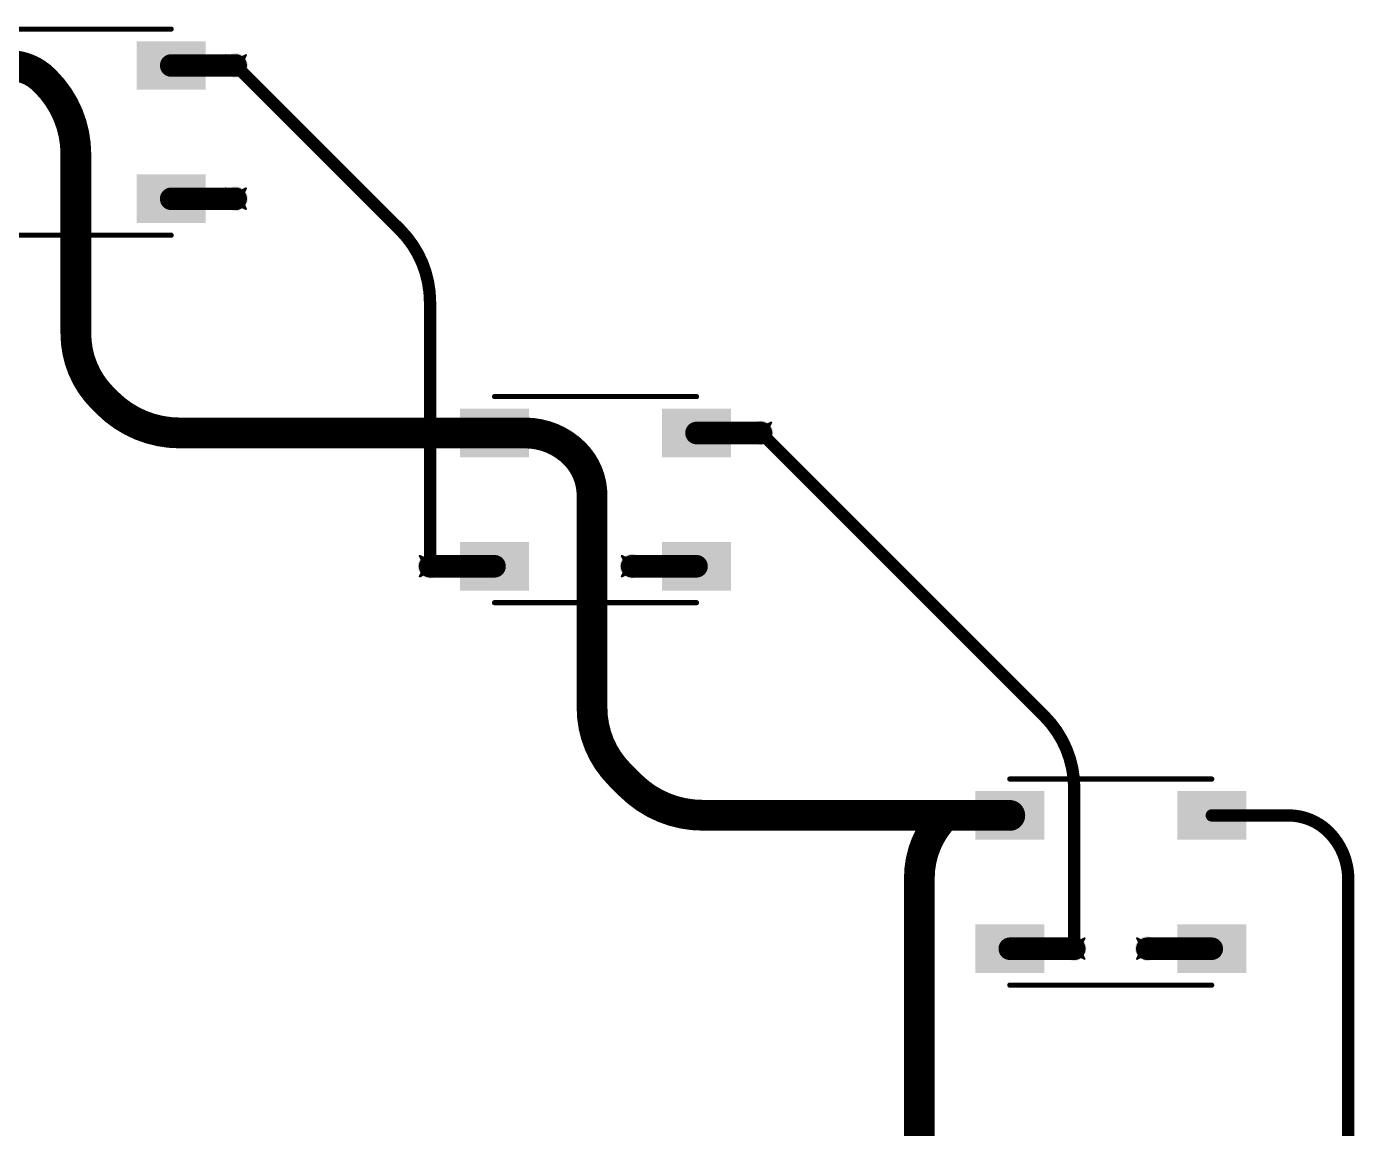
# Model space of a CAD drawing. Header units: inches. Extents: x -11 to 1110, y -7 to 455.
# Drawn here: x 438.22 to 471.09, y 237.22 to 264.49 of the extents above; entities that cross this region are included whole.
import ezdxf

# ---------------------------------------------------------------- set-up
doc = ezdxf.new("R2010")
doc.units = ezdxf.units.IN
for name, color, linetype in [('Bottom Layer', 5, 'Continuous'), ('Drill Drawing', 1, 'Continuous'), ('Top Layer', 1, 'Continuous'), ('Top Overlay', 2, 'Continuous'), ('Top Paste', 8, 'Continuous'), ('Top Solder', 216, 'Continuous'), ('Via Holes', 16, 'Continuous')]:
    doc.layers.add(name, color=color, linetype=linetype)

# ---------------------------------------------------------------- blocks, each defined once
blk = doc.blocks.new('WS2812B_B_W_50')
at = {"layer": 'Top Layer'}
for points in [[(-3.25, 2.15), (-1.75, 2.15), (-1.75, 1.15), (-3.25, 1.15)], [(3.25, 1.15), (1.75, 1.15), (1.75, 2.15), (3.25, 2.15)], [(-3.25, -1.15), (-1.75, -1.15), (-1.75, -2.15), (-3.25, -2.15)], [(1.75, -1.15), (3.25, -1.15), (3.25, -2.15), (1.75, -2.15)]]:
    blk.add_hatch(color=1, dxfattribs=at).paths.add_polyline_path(points)
at = {"layer": 'Top Paste'}
for points in [[(-3.25, 2.15), (-1.75, 2.15), (-1.75, 1.15), (-3.25, 1.15)], [(3.25, 1.15), (1.75, 1.15), (1.75, 2.15), (3.25, 2.15)], [(-3.25, -1.15), (-1.75, -1.15), (-1.75, -2.15), (-3.25, -2.15)], [(1.75, -1.15), (3.25, -1.15), (3.25, -2.15), (1.75, -2.15)]]:
    blk.add_hatch(color=8, dxfattribs=at).paths.add_polyline_path(points)
at = {"layer": 'Top Solder'}
for points in [[(-3.352, 2.252), (-1.648, 2.252), (-1.648, 1.048), (-3.352, 1.048)], [(3.352, 1.048), (1.648, 1.048), (1.648, 2.252), (3.352, 2.252)], [(-3.352, -1.048), (-1.648, -1.048), (-1.648, -2.252), (-3.352, -2.252)], [(1.648, -1.048), (3.352, -1.048), (3.352, -2.252), (1.648, -2.252)]]:
    blk.add_hatch(color=216, dxfattribs=at).paths.add_polyline_path(points)
at = {"layer": 'Top Overlay'}
for points in [[(-2.5, 2.551, 0.127, 0.127, 0), (2.5, 2.551, 0.127, 0.127, 0)], [(-3.556, 1.803, 0.254, 0.254, 0), (-3.429, 1.676, 0.254, 0.254, 0)], [(-3.556, 1.549, 0.254, 0.254, 0), (-3.556, 1.803, 0.254, 0.254, 0)], [(-3.556, 1.549, 0.254, 0.254, 0), (-3.429, 1.676, 0.254, 0.254, 0)], [(-2.5, -2.551, 0.127, 0.127, 0), (2.5, -2.551, 0.127, 0.127, 0)]]:
    blk.add_lwpolyline(points, format="xyseb", dxfattribs=at)
for points in [[(-2.532, 2.551, 0.0635, 0.0635, 1), (-2.468, 2.551, 0.0635, 0.0635, 1)], [(2.468, 2.551, 0.0635, 0.0635, 1), (2.532, 2.551, 0.0635, 0.0635, 1)], [(-3.619, 1.803, 0.127, 0.127, 1), (-3.493, 1.803, 0.127, 0.127, 1)], [(-3.619, 1.803, 0.127, 0.127, 1), (-3.493, 1.803, 0.127, 0.127, 1)], [(-3.619, 1.549, 0.127, 0.127, 1), (-3.493, 1.549, 0.127, 0.127, 1)], [(-3.619, 1.549, 0.127, 0.127, 1), (-3.493, 1.549, 0.127, 0.127, 1)], [(-3.493, 1.676, 0.127, 0.127, 1), (-3.365, 1.676, 0.127, 0.127, 1)], [(-3.493, 1.676, 0.127, 0.127, 1), (-3.365, 1.676, 0.127, 0.127, 1)], [(-2.532, -2.551, 0.0635, 0.0635, 1), (-2.468, -2.551, 0.0635, 0.0635, 1)], [(2.468, -2.551, 0.0635, 0.0635, 1), (2.532, -2.551, 0.0635, 0.0635, 1)]]:
    blk.add_lwpolyline(points, format="xyseb", close=True, dxfattribs=at)
blk = doc.blocks.new('WS2812B_B_W_59')
at = {"layer": 'Top Layer'}
for points in [[(-3.25, 2.15), (-1.75, 2.15), (-1.75, 1.15), (-3.25, 1.15)], [(3.25, 1.15), (1.75, 1.15), (1.75, 2.15), (3.25, 2.15)], [(-3.25, -1.15), (-1.75, -1.15), (-1.75, -2.15), (-3.25, -2.15)], [(1.75, -1.15), (3.25, -1.15), (3.25, -2.15), (1.75, -2.15)]]:
    blk.add_hatch(color=1, dxfattribs=at).paths.add_polyline_path(points)
at = {"layer": 'Top Paste'}
for points in [[(-3.25, 2.15), (-1.75, 2.15), (-1.75, 1.15), (-3.25, 1.15)], [(3.25, 1.15), (1.75, 1.15), (1.75, 2.15), (3.25, 2.15)], [(-3.25, -1.15), (-1.75, -1.15), (-1.75, -2.15), (-3.25, -2.15)], [(1.75, -1.15), (3.25, -1.15), (3.25, -2.15), (1.75, -2.15)]]:
    blk.add_hatch(color=8, dxfattribs=at).paths.add_polyline_path(points)
at = {"layer": 'Top Solder'}
for points in [[(-3.352, 2.252), (-1.648, 2.252), (-1.648, 1.048), (-3.352, 1.048)], [(3.352, 1.048), (1.648, 1.048), (1.648, 2.252), (3.352, 2.252)], [(-3.352, -1.048), (-1.648, -1.048), (-1.648, -2.252), (-3.352, -2.252)], [(1.648, -1.048), (3.352, -1.048), (3.352, -2.252), (1.648, -2.252)]]:
    blk.add_hatch(color=216, dxfattribs=at).paths.add_polyline_path(points)
at = {"layer": 'Top Overlay'}
for points in [[(-2.5, 2.551, 0.127, 0.127, 0), (2.5, 2.551, 0.127, 0.127, 0)], [(-3.556, 1.803, 0.254, 0.254, 0), (-3.429, 1.676, 0.254, 0.254, 0)], [(-3.556, 1.549, 0.254, 0.254, 0), (-3.556, 1.803, 0.254, 0.254, 0)], [(-3.556, 1.549, 0.254, 0.254, 0), (-3.429, 1.676, 0.254, 0.254, 0)], [(-2.5, -2.551, 0.127, 0.127, 0), (2.5, -2.551, 0.127, 0.127, 0)]]:
    blk.add_lwpolyline(points, format="xyseb", dxfattribs=at)
for points in [[(-2.532, 2.551, 0.0635, 0.0635, 1), (-2.468, 2.551, 0.0635, 0.0635, 1)], [(2.468, 2.551, 0.0635, 0.0635, 1), (2.532, 2.551, 0.0635, 0.0635, 1)], [(-3.619, 1.803, 0.127, 0.127, 1), (-3.493, 1.803, 0.127, 0.127, 1)], [(-3.619, 1.803, 0.127, 0.127, 1), (-3.493, 1.803, 0.127, 0.127, 1)], [(-3.619, 1.549, 0.127, 0.127, 1), (-3.493, 1.549, 0.127, 0.127, 1)], [(-3.619, 1.549, 0.127, 0.127, 1), (-3.493, 1.549, 0.127, 0.127, 1)], [(-3.493, 1.676, 0.127, 0.127, 1), (-3.365, 1.676, 0.127, 0.127, 1)], [(-3.493, 1.676, 0.127, 0.127, 1), (-3.365, 1.676, 0.127, 0.127, 1)], [(-2.532, -2.551, 0.0635, 0.0635, 1), (-2.468, -2.551, 0.0635, 0.0635, 1)], [(2.468, -2.551, 0.0635, 0.0635, 1), (2.532, -2.551, 0.0635, 0.0635, 1)]]:
    blk.add_lwpolyline(points, format="xyseb", close=True, dxfattribs=at)
blk = doc.blocks.new('WS2812B_B_W_228')
at = {"layer": 'Top Layer'}
for points in [[(-3.25, 2.15), (-1.75, 2.15), (-1.75, 1.15), (-3.25, 1.15)], [(3.25, 1.15), (1.75, 1.15), (1.75, 2.15), (3.25, 2.15)], [(-3.25, -1.15), (-1.75, -1.15), (-1.75, -2.15), (-3.25, -2.15)], [(1.75, -1.15), (3.25, -1.15), (3.25, -2.15), (1.75, -2.15)]]:
    blk.add_hatch(color=1, dxfattribs=at).paths.add_polyline_path(points)
at = {"layer": 'Top Paste'}
for points in [[(-3.25, 2.15), (-1.75, 2.15), (-1.75, 1.15), (-3.25, 1.15)], [(3.25, 1.15), (1.75, 1.15), (1.75, 2.15), (3.25, 2.15)], [(-3.25, -1.15), (-1.75, -1.15), (-1.75, -2.15), (-3.25, -2.15)], [(1.75, -1.15), (3.25, -1.15), (3.25, -2.15), (1.75, -2.15)]]:
    blk.add_hatch(color=8, dxfattribs=at).paths.add_polyline_path(points)
at = {"layer": 'Top Solder'}
for points in [[(-3.352, 2.252), (-1.648, 2.252), (-1.648, 1.048), (-3.352, 1.048)], [(3.352, 1.048), (1.648, 1.048), (1.648, 2.252), (3.352, 2.252)], [(-3.352, -1.048), (-1.648, -1.048), (-1.648, -2.252), (-3.352, -2.252)], [(1.648, -1.048), (3.352, -1.048), (3.352, -2.252), (1.648, -2.252)]]:
    blk.add_hatch(color=216, dxfattribs=at).paths.add_polyline_path(points)
at = {"layer": 'Top Overlay'}
for points in [[(-2.5, 2.551, 0.127, 0.127, 0), (2.5, 2.551, 0.127, 0.127, 0)], [(-3.556, 1.803, 0.254, 0.254, 0), (-3.429, 1.676, 0.254, 0.254, 0)], [(-3.556, 1.549, 0.254, 0.254, 0), (-3.556, 1.803, 0.254, 0.254, 0)], [(-3.556, 1.549, 0.254, 0.254, 0), (-3.429, 1.676, 0.254, 0.254, 0)], [(-2.5, -2.551, 0.127, 0.127, 0), (2.5, -2.551, 0.127, 0.127, 0)]]:
    blk.add_lwpolyline(points, format="xyseb", dxfattribs=at)
for points in [[(-2.532, 2.551, 0.0635, 0.0635, 1), (-2.468, 2.551, 0.0635, 0.0635, 1)], [(2.468, 2.551, 0.0635, 0.0635, 1), (2.532, 2.551, 0.0635, 0.0635, 1)], [(-3.619, 1.803, 0.127, 0.127, 1), (-3.493, 1.803, 0.127, 0.127, 1)], [(-3.619, 1.803, 0.127, 0.127, 1), (-3.493, 1.803, 0.127, 0.127, 1)], [(-3.619, 1.549, 0.127, 0.127, 1), (-3.493, 1.549, 0.127, 0.127, 1)], [(-3.619, 1.549, 0.127, 0.127, 1), (-3.493, 1.549, 0.127, 0.127, 1)], [(-3.493, 1.676, 0.127, 0.127, 1), (-3.365, 1.676, 0.127, 0.127, 1)], [(-3.493, 1.676, 0.127, 0.127, 1), (-3.365, 1.676, 0.127, 0.127, 1)], [(-2.532, -2.551, 0.0635, 0.0635, 1), (-2.468, -2.551, 0.0635, 0.0635, 1)], [(2.468, -2.551, 0.0635, 0.0635, 1), (2.532, -2.551, 0.0635, 0.0635, 1)]]:
    blk.add_lwpolyline(points, format="xyseb", close=True, dxfattribs=at)

msp = doc.modelspace()

# ---------------------------------------------------------------- hatches: boundary and pattern name
at = {"layer": 'Bottom Layer'}
h = msp.add_hatch(color=5, dxfattribs=at)
edge = h.paths.add_edge_path()
edge.add_arc((443.4, 263.532), 0.3, 0, 360)
h = msp.add_hatch(color=5, dxfattribs=at)
edge = h.paths.add_edge_path()
edge.add_arc((443.4, 260.232), 0.3, 0, 360)
h = msp.add_hatch(color=5, dxfattribs=at)
edge = h.paths.add_edge_path()
edge.add_arc((456.404, 254.435), 0.3, 0, 360)
h = msp.add_hatch(color=5, dxfattribs=at)
edge = h.paths.add_edge_path()
edge.add_arc((448.212, 251.135), 0.3, 0, 360)
h = msp.add_hatch(color=5, dxfattribs=at)
edge = h.paths.add_edge_path()
edge.add_arc((453.212, 251.135), 0.3, 0, 360)
h = msp.add_hatch(color=5, dxfattribs=at)
edge = h.paths.add_edge_path()
edge.add_arc((464.158, 241.668), 0.3, 0, 360)
h = msp.add_hatch(color=5, dxfattribs=at)
edge = h.paths.add_edge_path()
edge.add_arc((465.967, 241.668), 0.3, 0, 360)
at = {"layer": 'Top Layer'}
h = msp.add_hatch(color=1, dxfattribs=at)
edge = h.paths.add_edge_path()
edge.add_arc((443.4, 263.532), 0.3, 0, 360)
h = msp.add_hatch(color=1, dxfattribs=at)
edge = h.paths.add_edge_path()
edge.add_arc((443.4, 260.232), 0.3, 0, 360)
h = msp.add_hatch(color=1, dxfattribs=at)
edge = h.paths.add_edge_path()
edge.add_arc((456.404, 254.435), 0.3, 0, 360)
h = msp.add_hatch(color=1, dxfattribs=at)
edge = h.paths.add_edge_path()
edge.add_arc((448.212, 251.135), 0.3, 0, 360)
h = msp.add_hatch(color=1, dxfattribs=at)
edge = h.paths.add_edge_path()
edge.add_arc((453.212, 251.135), 0.3, 0, 360)
h = msp.add_hatch(color=1, dxfattribs=at)
edge = h.paths.add_edge_path()
edge.add_arc((464.158, 241.668), 0.3, 0, 360)
h = msp.add_hatch(color=1, dxfattribs=at)
edge = h.paths.add_edge_path()
edge.add_arc((465.967, 241.668), 0.3, 0, 360)
at = {"layer": 'Via Holes'}
h = msp.add_hatch(color=7, dxfattribs=at)
edge = h.paths.add_edge_path()
edge.add_arc((443.4, 263.532), 0.15, 0, 360)
h = msp.add_hatch(color=7, dxfattribs=at)
edge = h.paths.add_edge_path()
edge.add_arc((443.4, 260.232), 0.15, 0, 360)
h = msp.add_hatch(color=7, dxfattribs=at)
edge = h.paths.add_edge_path()
edge.add_arc((456.404, 254.435), 0.15, 0, 360)
h = msp.add_hatch(color=7, dxfattribs=at)
edge = h.paths.add_edge_path()
edge.add_arc((448.212, 251.135), 0.15, 0, 360)
h = msp.add_hatch(color=7, dxfattribs=at)
edge = h.paths.add_edge_path()
edge.add_arc((453.212, 251.135), 0.15, 0, 360)
h = msp.add_hatch(color=7, dxfattribs=at)
edge = h.paths.add_edge_path()
edge.add_arc((464.158, 241.668), 0.15, 0, 360)
h = msp.add_hatch(color=7, dxfattribs=at)
edge = h.paths.add_edge_path()
edge.add_arc((465.967, 241.668), 0.15, 0, 360)

# ---------------------------------------------------------------- linework, layer by layer
at = {"layer": 'Bottom Layer'}
for points in [[(443.4, 263.532, 0.305, 0.305, 0), (447.468, 259.464, 0.305, 0.305, 0)], [(447.468, 259.464, 0.305, 0.305, -0.198912), (448.212, 257.668, 0.305, 0.305, 0)], [(448.212, 251.135, 0.305, 0.305, 0), (448.212, 257.668, 0.305, 0.305, 0)], [(456.404, 254.435, 0.305, 0.305, 0), (463.414, 247.425, 0.305, 0.305, 0)], [(463.414, 247.425, 0.305, 0.305, -0.198912), (464.158, 245.629, 0.305, 0.305, 0)], [(464.158, 241.668, 0.305, 0.305, 0), (464.158, 245.629, 0.305, 0.305, 0)]]:
    msp.add_lwpolyline(points, format="xyseb", dxfattribs=at)
for points in [[(443.324, 263.532, 0.152, 0.152, 1), (443.477, 263.532, 0.152, 0.152, 1)], [(447.392, 259.464, 0.152, 0.152, 1), (447.545, 259.464, 0.152, 0.152, 1)], [(447.392, 259.464, 0.152, 0.152, 1), (447.545, 259.464, 0.152, 0.152, 1)], [(448.136, 257.668, 0.152, 0.152, 1), (448.289, 257.668, 0.152, 0.152, 1)], [(448.136, 257.668, 0.152, 0.152, 1), (448.289, 257.668, 0.152, 0.152, 1)], [(456.327, 254.435, 0.152, 0.152, 1), (456.48, 254.435, 0.152, 0.152, 1)], [(448.136, 251.135, 0.152, 0.152, 1), (448.289, 251.135, 0.152, 0.152, 1)], [(463.338, 247.425, 0.152, 0.152, 1), (463.49, 247.425, 0.152, 0.152, 1)], [(463.338, 247.425, 0.152, 0.152, 1), (463.49, 247.425, 0.152, 0.152, 1)], [(464.082, 245.629, 0.152, 0.152, 1), (464.234, 245.629, 0.152, 0.152, 1)], [(464.082, 245.629, 0.152, 0.152, 1), (464.234, 245.629, 0.152, 0.152, 1)], [(464.082, 241.668, 0.152, 0.152, 1), (464.234, 241.668, 0.152, 0.152, 1)]]:
    msp.add_lwpolyline(points, format="xyseb", close=True, dxfattribs=at)
at = {"layer": 'Drill Drawing'}
for points in [[(443.146, 263.786, 0.0508, 0.0508, 0), (443.4, 263.659, 0.0508, 0.0508, 0)], [(443.146, 263.786, 0.0508, 0.0508, 0), (443.273, 263.532, 0.0508, 0.0508, 0)], [(443.4, 263.659, 0.0508, 0.0508, 0), (443.654, 263.786, 0.0508, 0.0508, 0)], [(443.527, 263.532, 0.0508, 0.0508, 0), (443.654, 263.786, 0.0508, 0.0508, 0)], [(443.146, 263.278, 0.0508, 0.0508, 0), (443.273, 263.532, 0.0508, 0.0508, 0)], [(443.146, 263.278, 0.0508, 0.0508, 0), (443.4, 263.405, 0.0508, 0.0508, 0)], [(443.4, 263.405, 0.0508, 0.0508, 0), (443.654, 263.278, 0.0508, 0.0508, 0)], [(443.527, 263.532, 0.0508, 0.0508, 0), (443.654, 263.278, 0.0508, 0.0508, 0)], [(443.146, 260.486, 0.0508, 0.0508, 0), (443.4, 260.359, 0.0508, 0.0508, 0)], [(443.146, 260.486, 0.0508, 0.0508, 0), (443.273, 260.232, 0.0508, 0.0508, 0)], [(443.4, 260.359, 0.0508, 0.0508, 0), (443.654, 260.486, 0.0508, 0.0508, 0)], [(443.527, 260.232, 0.0508, 0.0508, 0), (443.654, 260.486, 0.0508, 0.0508, 0)], [(443.146, 259.978, 0.0508, 0.0508, 0), (443.273, 260.232, 0.0508, 0.0508, 0)], [(443.146, 259.978, 0.0508, 0.0508, 0), (443.4, 260.105, 0.0508, 0.0508, 0)], [(443.4, 260.105, 0.0508, 0.0508, 0), (443.654, 259.978, 0.0508, 0.0508, 0)], [(443.527, 260.232, 0.0508, 0.0508, 0), (443.654, 259.978, 0.0508, 0.0508, 0)], [(456.15, 254.689, 0.0508, 0.0508, 0), (456.404, 254.562, 0.0508, 0.0508, 0)], [(456.15, 254.689, 0.0508, 0.0508, 0), (456.277, 254.435, 0.0508, 0.0508, 0)], [(456.15, 254.181, 0.0508, 0.0508, 0), (456.277, 254.435, 0.0508, 0.0508, 0)], [(456.404, 254.562, 0.0508, 0.0508, 0), (456.658, 254.689, 0.0508, 0.0508, 0)], [(456.531, 254.435, 0.0508, 0.0508, 0), (456.658, 254.689, 0.0508, 0.0508, 0)], [(456.531, 254.435, 0.0508, 0.0508, 0), (456.658, 254.181, 0.0508, 0.0508, 0)], [(456.15, 254.181, 0.0508, 0.0508, 0), (456.404, 254.308, 0.0508, 0.0508, 0)], [(456.404, 254.308, 0.0508, 0.0508, 0), (456.658, 254.181, 0.0508, 0.0508, 0)], [(447.958, 251.389, 0.0508, 0.0508, 0), (448.212, 251.262, 0.0508, 0.0508, 0)], [(447.958, 251.389, 0.0508, 0.0508, 0), (448.085, 251.135, 0.0508, 0.0508, 0)], [(447.958, 250.881, 0.0508, 0.0508, 0), (448.085, 251.135, 0.0508, 0.0508, 0)], [(448.212, 251.262, 0.0508, 0.0508, 0), (448.466, 251.389, 0.0508, 0.0508, 0)], [(448.339, 251.135, 0.0508, 0.0508, 0), (448.466, 251.389, 0.0508, 0.0508, 0)], [(448.339, 251.135, 0.0508, 0.0508, 0), (448.466, 250.881, 0.0508, 0.0508, 0)], [(452.958, 251.389, 0.0508, 0.0508, 0), (453.212, 251.262, 0.0508, 0.0508, 0)], [(452.958, 251.389, 0.0508, 0.0508, 0), (453.085, 251.135, 0.0508, 0.0508, 0)], [(452.958, 250.881, 0.0508, 0.0508, 0), (453.085, 251.135, 0.0508, 0.0508, 0)], [(453.212, 251.262, 0.0508, 0.0508, 0), (453.466, 251.389, 0.0508, 0.0508, 0)], [(453.339, 251.135, 0.0508, 0.0508, 0), (453.466, 251.389, 0.0508, 0.0508, 0)], [(453.339, 251.135, 0.0508, 0.0508, 0), (453.466, 250.881, 0.0508, 0.0508, 0)], [(447.958, 250.881, 0.0508, 0.0508, 0), (448.212, 251.008, 0.0508, 0.0508, 0)], [(448.212, 251.008, 0.0508, 0.0508, 0), (448.466, 250.881, 0.0508, 0.0508, 0)], [(452.958, 250.881, 0.0508, 0.0508, 0), (453.212, 251.008, 0.0508, 0.0508, 0)], [(453.212, 251.008, 0.0508, 0.0508, 0), (453.466, 250.881, 0.0508, 0.0508, 0)], [(463.904, 241.922, 0.0508, 0.0508, 0), (464.158, 241.795, 0.0508, 0.0508, 0)], [(463.904, 241.922, 0.0508, 0.0508, 0), (464.031, 241.668, 0.0508, 0.0508, 0)], [(464.158, 241.795, 0.0508, 0.0508, 0), (464.412, 241.922, 0.0508, 0.0508, 0)], [(464.285, 241.668, 0.0508, 0.0508, 0), (464.412, 241.922, 0.0508, 0.0508, 0)], [(465.713, 241.922, 0.0508, 0.0508, 0), (465.967, 241.795, 0.0508, 0.0508, 0)], [(465.713, 241.922, 0.0508, 0.0508, 0), (465.84, 241.668, 0.0508, 0.0508, 0)], [(465.967, 241.795, 0.0508, 0.0508, 0), (466.221, 241.922, 0.0508, 0.0508, 0)], [(466.094, 241.668, 0.0508, 0.0508, 0), (466.221, 241.922, 0.0508, 0.0508, 0)], [(463.904, 241.414, 0.0508, 0.0508, 0), (464.031, 241.668, 0.0508, 0.0508, 0)], [(464.285, 241.668, 0.0508, 0.0508, 0), (464.412, 241.414, 0.0508, 0.0508, 0)], [(465.713, 241.414, 0.0508, 0.0508, 0), (465.84, 241.668, 0.0508, 0.0508, 0)], [(466.094, 241.668, 0.0508, 0.0508, 0), (466.221, 241.414, 0.0508, 0.0508, 0)], [(463.904, 241.414, 0.0508, 0.0508, 0), (464.158, 241.541, 0.0508, 0.0508, 0)], [(464.158, 241.541, 0.0508, 0.0508, 0), (464.412, 241.414, 0.0508, 0.0508, 0)], [(465.713, 241.414, 0.0508, 0.0508, 0), (465.967, 241.541, 0.0508, 0.0508, 0)], [(465.967, 241.541, 0.0508, 0.0508, 0), (466.221, 241.414, 0.0508, 0.0508, 0)]]:
    msp.add_lwpolyline(points, format="xyseb", dxfattribs=at)
for points in [[(443.134, 263.786, 0.0254, 0.0254, 1), (443.159, 263.786, 0.0254, 0.0254, 1)], [(443.134, 263.786, 0.0254, 0.0254, 1), (443.159, 263.786, 0.0254, 0.0254, 1)], [(443.388, 263.659, 0.0254, 0.0254, 1), (443.413, 263.659, 0.0254, 0.0254, 1)], [(443.388, 263.659, 0.0254, 0.0254, 1), (443.413, 263.659, 0.0254, 0.0254, 1)], [(443.642, 263.786, 0.0254, 0.0254, 1), (443.667, 263.786, 0.0254, 0.0254, 1)], [(443.642, 263.786, 0.0254, 0.0254, 1), (443.667, 263.786, 0.0254, 0.0254, 1)], [(443.134, 263.278, 0.0254, 0.0254, 1), (443.159, 263.278, 0.0254, 0.0254, 1)], [(443.134, 263.278, 0.0254, 0.0254, 1), (443.159, 263.278, 0.0254, 0.0254, 1)], [(443.261, 263.532, 0.0254, 0.0254, 1), (443.286, 263.532, 0.0254, 0.0254, 1)], [(443.261, 263.532, 0.0254, 0.0254, 1), (443.286, 263.532, 0.0254, 0.0254, 1)], [(443.388, 263.405, 0.0254, 0.0254, 1), (443.413, 263.405, 0.0254, 0.0254, 1)], [(443.388, 263.405, 0.0254, 0.0254, 1), (443.413, 263.405, 0.0254, 0.0254, 1)], [(443.515, 263.532, 0.0254, 0.0254, 1), (443.54, 263.532, 0.0254, 0.0254, 1)], [(443.515, 263.532, 0.0254, 0.0254, 1), (443.54, 263.532, 0.0254, 0.0254, 1)], [(443.642, 263.278, 0.0254, 0.0254, 1), (443.667, 263.278, 0.0254, 0.0254, 1)], [(443.642, 263.278, 0.0254, 0.0254, 1), (443.667, 263.278, 0.0254, 0.0254, 1)], [(443.134, 260.486, 0.0254, 0.0254, 1), (443.159, 260.486, 0.0254, 0.0254, 1)], [(443.134, 260.486, 0.0254, 0.0254, 1), (443.159, 260.486, 0.0254, 0.0254, 1)], [(443.388, 260.359, 0.0254, 0.0254, 1), (443.413, 260.359, 0.0254, 0.0254, 1)], [(443.388, 260.359, 0.0254, 0.0254, 1), (443.413, 260.359, 0.0254, 0.0254, 1)], [(443.642, 260.486, 0.0254, 0.0254, 1), (443.667, 260.486, 0.0254, 0.0254, 1)], [(443.642, 260.486, 0.0254, 0.0254, 1), (443.667, 260.486, 0.0254, 0.0254, 1)], [(443.134, 259.978, 0.0254, 0.0254, 1), (443.159, 259.978, 0.0254, 0.0254, 1)], [(443.134, 259.978, 0.0254, 0.0254, 1), (443.159, 259.978, 0.0254, 0.0254, 1)], [(443.261, 260.232, 0.0254, 0.0254, 1), (443.286, 260.232, 0.0254, 0.0254, 1)], [(443.261, 260.232, 0.0254, 0.0254, 1), (443.286, 260.232, 0.0254, 0.0254, 1)], [(443.388, 260.105, 0.0254, 0.0254, 1), (443.413, 260.105, 0.0254, 0.0254, 1)], [(443.388, 260.105, 0.0254, 0.0254, 1), (443.413, 260.105, 0.0254, 0.0254, 1)], [(443.515, 260.232, 0.0254, 0.0254, 1), (443.54, 260.232, 0.0254, 0.0254, 1)], [(443.515, 260.232, 0.0254, 0.0254, 1), (443.54, 260.232, 0.0254, 0.0254, 1)], [(443.642, 259.978, 0.0254, 0.0254, 1), (443.667, 259.978, 0.0254, 0.0254, 1)], [(443.642, 259.978, 0.0254, 0.0254, 1), (443.667, 259.978, 0.0254, 0.0254, 1)], [(456.137, 254.689, 0.0254, 0.0254, 1), (456.162, 254.689, 0.0254, 0.0254, 1)], [(456.137, 254.689, 0.0254, 0.0254, 1), (456.162, 254.689, 0.0254, 0.0254, 1)], [(456.264, 254.435, 0.0254, 0.0254, 1), (456.289, 254.435, 0.0254, 0.0254, 1)], [(456.264, 254.435, 0.0254, 0.0254, 1), (456.289, 254.435, 0.0254, 0.0254, 1)], [(456.391, 254.562, 0.0254, 0.0254, 1), (456.416, 254.562, 0.0254, 0.0254, 1)], [(456.391, 254.562, 0.0254, 0.0254, 1), (456.416, 254.562, 0.0254, 0.0254, 1)], [(456.518, 254.435, 0.0254, 0.0254, 1), (456.543, 254.435, 0.0254, 0.0254, 1)], [(456.518, 254.435, 0.0254, 0.0254, 1), (456.543, 254.435, 0.0254, 0.0254, 1)], [(456.645, 254.689, 0.0254, 0.0254, 1), (456.67, 254.689, 0.0254, 0.0254, 1)], [(456.645, 254.689, 0.0254, 0.0254, 1), (456.67, 254.689, 0.0254, 0.0254, 1)], [(456.137, 254.181, 0.0254, 0.0254, 1), (456.162, 254.181, 0.0254, 0.0254, 1)], [(456.137, 254.181, 0.0254, 0.0254, 1), (456.162, 254.181, 0.0254, 0.0254, 1)], [(456.391, 254.308, 0.0254, 0.0254, 1), (456.416, 254.308, 0.0254, 0.0254, 1)], [(456.391, 254.308, 0.0254, 0.0254, 1), (456.416, 254.308, 0.0254, 0.0254, 1)], [(456.645, 254.181, 0.0254, 0.0254, 1), (456.67, 254.181, 0.0254, 0.0254, 1)], [(456.645, 254.181, 0.0254, 0.0254, 1), (456.67, 254.181, 0.0254, 0.0254, 1)], [(447.946, 251.389, 0.0254, 0.0254, 1), (447.971, 251.389, 0.0254, 0.0254, 1)], [(447.946, 251.389, 0.0254, 0.0254, 1), (447.971, 251.389, 0.0254, 0.0254, 1)], [(448.073, 251.135, 0.0254, 0.0254, 1), (448.098, 251.135, 0.0254, 0.0254, 1)], [(448.073, 251.135, 0.0254, 0.0254, 1), (448.098, 251.135, 0.0254, 0.0254, 1)], [(448.2, 251.262, 0.0254, 0.0254, 1), (448.225, 251.262, 0.0254, 0.0254, 1)], [(448.2, 251.262, 0.0254, 0.0254, 1), (448.225, 251.262, 0.0254, 0.0254, 1)], [(448.327, 251.135, 0.0254, 0.0254, 1), (448.352, 251.135, 0.0254, 0.0254, 1)], [(448.327, 251.135, 0.0254, 0.0254, 1), (448.352, 251.135, 0.0254, 0.0254, 1)], [(448.454, 251.389, 0.0254, 0.0254, 1), (448.479, 251.389, 0.0254, 0.0254, 1)], [(448.454, 251.389, 0.0254, 0.0254, 1), (448.479, 251.389, 0.0254, 0.0254, 1)], [(452.946, 251.389, 0.0254, 0.0254, 1), (452.971, 251.389, 0.0254, 0.0254, 1)], [(452.946, 251.389, 0.0254, 0.0254, 1), (452.971, 251.389, 0.0254, 0.0254, 1)], [(453.073, 251.135, 0.0254, 0.0254, 1), (453.098, 251.135, 0.0254, 0.0254, 1)], [(453.073, 251.135, 0.0254, 0.0254, 1), (453.098, 251.135, 0.0254, 0.0254, 1)], [(453.2, 251.262, 0.0254, 0.0254, 1), (453.225, 251.262, 0.0254, 0.0254, 1)], [(453.2, 251.262, 0.0254, 0.0254, 1), (453.225, 251.262, 0.0254, 0.0254, 1)], [(453.327, 251.135, 0.0254, 0.0254, 1), (453.352, 251.135, 0.0254, 0.0254, 1)], [(453.327, 251.135, 0.0254, 0.0254, 1), (453.352, 251.135, 0.0254, 0.0254, 1)], [(453.454, 251.389, 0.0254, 0.0254, 1), (453.479, 251.389, 0.0254, 0.0254, 1)], [(453.454, 251.389, 0.0254, 0.0254, 1), (453.479, 251.389, 0.0254, 0.0254, 1)], [(447.946, 250.881, 0.0254, 0.0254, 1), (447.971, 250.881, 0.0254, 0.0254, 1)], [(447.946, 250.881, 0.0254, 0.0254, 1), (447.971, 250.881, 0.0254, 0.0254, 1)], [(448.2, 251.008, 0.0254, 0.0254, 1), (448.225, 251.008, 0.0254, 0.0254, 1)], [(448.2, 251.008, 0.0254, 0.0254, 1), (448.225, 251.008, 0.0254, 0.0254, 1)], [(448.454, 250.881, 0.0254, 0.0254, 1), (448.479, 250.881, 0.0254, 0.0254, 1)], [(448.454, 250.881, 0.0254, 0.0254, 1), (448.479, 250.881, 0.0254, 0.0254, 1)], [(452.946, 250.881, 0.0254, 0.0254, 1), (452.971, 250.881, 0.0254, 0.0254, 1)], [(452.946, 250.881, 0.0254, 0.0254, 1), (452.971, 250.881, 0.0254, 0.0254, 1)], [(453.2, 251.008, 0.0254, 0.0254, 1), (453.225, 251.008, 0.0254, 0.0254, 1)], [(453.2, 251.008, 0.0254, 0.0254, 1), (453.225, 251.008, 0.0254, 0.0254, 1)], [(453.454, 250.881, 0.0254, 0.0254, 1), (453.479, 250.881, 0.0254, 0.0254, 1)], [(453.454, 250.881, 0.0254, 0.0254, 1), (453.479, 250.881, 0.0254, 0.0254, 1)], [(463.891, 241.922, 0.0254, 0.0254, 1), (463.917, 241.922, 0.0254, 0.0254, 1)], [(463.891, 241.922, 0.0254, 0.0254, 1), (463.917, 241.922, 0.0254, 0.0254, 1)], [(464.399, 241.922, 0.0254, 0.0254, 1), (464.425, 241.922, 0.0254, 0.0254, 1)], [(464.399, 241.922, 0.0254, 0.0254, 1), (464.425, 241.922, 0.0254, 0.0254, 1)], [(465.7, 241.922, 0.0254, 0.0254, 1), (465.725, 241.922, 0.0254, 0.0254, 1)], [(465.7, 241.922, 0.0254, 0.0254, 1), (465.725, 241.922, 0.0254, 0.0254, 1)], [(466.208, 241.922, 0.0254, 0.0254, 1), (466.233, 241.922, 0.0254, 0.0254, 1)], [(466.208, 241.922, 0.0254, 0.0254, 1), (466.233, 241.922, 0.0254, 0.0254, 1)], [(464.018, 241.668, 0.0254, 0.0254, 1), (464.044, 241.668, 0.0254, 0.0254, 1)], [(464.018, 241.668, 0.0254, 0.0254, 1), (464.044, 241.668, 0.0254, 0.0254, 1)], [(464.145, 241.795, 0.0254, 0.0254, 1), (464.171, 241.795, 0.0254, 0.0254, 1)], [(464.145, 241.795, 0.0254, 0.0254, 1), (464.171, 241.795, 0.0254, 0.0254, 1)], [(464.272, 241.668, 0.0254, 0.0254, 1), (464.298, 241.668, 0.0254, 0.0254, 1)], [(464.272, 241.668, 0.0254, 0.0254, 1), (464.298, 241.668, 0.0254, 0.0254, 1)], [(465.827, 241.668, 0.0254, 0.0254, 1), (465.852, 241.668, 0.0254, 0.0254, 1)], [(465.827, 241.668, 0.0254, 0.0254, 1), (465.852, 241.668, 0.0254, 0.0254, 1)], [(465.954, 241.795, 0.0254, 0.0254, 1), (465.979, 241.795, 0.0254, 0.0254, 1)], [(465.954, 241.795, 0.0254, 0.0254, 1), (465.979, 241.795, 0.0254, 0.0254, 1)], [(466.081, 241.668, 0.0254, 0.0254, 1), (466.106, 241.668, 0.0254, 0.0254, 1)], [(466.081, 241.668, 0.0254, 0.0254, 1), (466.106, 241.668, 0.0254, 0.0254, 1)], [(463.891, 241.414, 0.0254, 0.0254, 1), (463.917, 241.414, 0.0254, 0.0254, 1)], [(463.891, 241.414, 0.0254, 0.0254, 1), (463.917, 241.414, 0.0254, 0.0254, 1)], [(464.145, 241.541, 0.0254, 0.0254, 1), (464.171, 241.541, 0.0254, 0.0254, 1)], [(464.145, 241.541, 0.0254, 0.0254, 1), (464.171, 241.541, 0.0254, 0.0254, 1)], [(464.399, 241.414, 0.0254, 0.0254, 1), (464.425, 241.414, 0.0254, 0.0254, 1)], [(464.399, 241.414, 0.0254, 0.0254, 1), (464.425, 241.414, 0.0254, 0.0254, 1)], [(465.7, 241.414, 0.0254, 0.0254, 1), (465.725, 241.414, 0.0254, 0.0254, 1)], [(465.7, 241.414, 0.0254, 0.0254, 1), (465.725, 241.414, 0.0254, 0.0254, 1)], [(465.954, 241.541, 0.0254, 0.0254, 1), (465.979, 241.541, 0.0254, 0.0254, 1)], [(465.954, 241.541, 0.0254, 0.0254, 1), (465.979, 241.541, 0.0254, 0.0254, 1)], [(466.208, 241.414, 0.0254, 0.0254, 1), (466.233, 241.414, 0.0254, 0.0254, 1)], [(466.208, 241.414, 0.0254, 0.0254, 1), (466.233, 241.414, 0.0254, 0.0254, 1)]]:
    msp.add_lwpolyline(points, format="xyseb", close=True, dxfattribs=at)
at = {"layer": 'Top Layer'}
for points in [[(437.791, 263.529, 0.762, 0.762, -0.198912), (438.658, 263.169, 0.762, 0.762, 0)], [(441.805, 263.529, 0.559, 0.559, 0), (443.4, 263.529, 0.559, 0.559, 0)], [(438.658, 263.169, 0.762, 0.762, 0), (438.701, 263.126, 0.762, 0.762, 0)], [(438.701, 263.126, 0.762, 0.762, -0.198912), (439.445, 261.33, 0.762, 0.762, 0)], [(439.445, 256.89, 0.762, 0.762, 0), (439.445, 261.33, 0.762, 0.762, 0)], [(441.805, 260.229, 0.559, 0.559, 0), (443.4, 260.229, 0.559, 0.559, 0)], [(440.106, 255.295, 0.762, 0.762, -0.198912), (439.445, 256.89, 0.762, 0.762, 0)], [(440.106, 255.295, 0.762, 0.762, 0), (440.225, 255.176, 0.762, 0.762, 0)], [(442.021, 254.432, 0.762, 0.762, -0.198912), (440.225, 255.176, 0.762, 0.762, 0)], [(442.021, 254.432, 0.762, 0.762, 0), (449.808, 254.432, 0.762, 0.762, 0)], [(449.808, 254.432, 0.762, 0.762, 0), (450.563, 254.432, 0.762, 0.762, 0)], [(450.563, 254.432, 0.762, 0.762, -0.198912), (451.79, 253.924, 0.762, 0.762, 0)], [(454.808, 254.432, 0.559, 0.559, 0), (456.404, 254.432, 0.559, 0.559, 0)], [(451.79, 253.924, 0.762, 0.762, -0.198912), (452.222, 252.881, 0.762, 0.762, 0)], [(452.222, 247.629, 0.762, 0.762, 0), (452.222, 252.881, 0.762, 0.762, 0)], [(448.212, 251.132, 0.559, 0.559, 0), (449.808, 251.132, 0.559, 0.559, 0)], [(453.212, 251.132, 0.559, 0.559, 0), (454.808, 251.132, 0.559, 0.559, 0)], [(452.907, 245.974, 0.762, 0.762, -0.198912), (452.222, 247.629, 0.762, 0.762, 0)], [(452.907, 245.974, 0.762, 0.762, 0), (453.169, 245.712, 0.762, 0.762, 0)], [(454.966, 244.968, 0.762, 0.762, -0.198912), (453.169, 245.712, 0.762, 0.762, 0)], [(454.966, 244.968, 0.762, 0.762, 0), (460.967, 244.968, 0.762, 0.762, 0)], [(460.324, 243.416, 0.762, 0.762, -0.198912), (460.967, 244.968, 0.762, 0.762, 0)], [(460.967, 244.964, 0.762, 0.762, 0), (462.562, 244.964, 0.762, 0.762, 0)], [(467.562, 244.964, 0.305, 0.305, 0), (469.462, 244.964, 0.305, 0.305, 0)], [(469.462, 244.964, 0.305, 0.305, -0.198912), (470.459, 244.551, 0.305, 0.305, 0)], [(470.459, 244.551, 0.305, 0.305, -0.198912), (470.941, 243.386, 0.305, 0.305, 0)], [(460.324, 235.367, 0.762, 0.762, 0), (460.324, 243.416, 0.762, 0.762, 0)], [(470.941, 234.961, 0.305, 0.305, 0), (470.941, 243.386, 0.305, 0.305, 0)], [(462.562, 241.664, 0.559, 0.559, 0), (464.158, 241.664, 0.559, 0.559, 0)], [(465.967, 241.664, 0.559, 0.559, 0), (467.562, 241.664, 0.559, 0.559, 0)]]:
    msp.add_lwpolyline(points, format="xyseb", dxfattribs=at)
for points in [[(441.665, 263.529, 0.279, 0.279, 1), (441.944, 263.529, 0.279, 0.279, 1)], [(443.261, 263.529, 0.279, 0.279, 1), (443.54, 263.529, 0.279, 0.279, 1)], [(438.467, 263.169, 0.381, 0.381, 1), (438.848, 263.169, 0.381, 0.381, 1)], [(438.467, 263.169, 0.381, 0.381, 1), (438.848, 263.169, 0.381, 0.381, 1)], [(438.511, 263.126, 0.381, 0.381, 1), (438.892, 263.126, 0.381, 0.381, 1)], [(438.511, 263.126, 0.381, 0.381, 1), (438.892, 263.126, 0.381, 0.381, 1)], [(439.255, 261.33, 0.381, 0.381, 1), (439.636, 261.33, 0.381, 0.381, 1)], [(439.255, 261.33, 0.381, 0.381, 1), (439.636, 261.33, 0.381, 0.381, 1)], [(441.665, 260.229, 0.279, 0.279, 1), (441.944, 260.229, 0.279, 0.279, 1)], [(443.261, 260.229, 0.279, 0.279, 1), (443.54, 260.229, 0.279, 0.279, 1)], [(439.255, 256.89, 0.381, 0.381, 1), (439.636, 256.89, 0.381, 0.381, 1)], [(439.255, 256.89, 0.381, 0.381, 1), (439.636, 256.89, 0.381, 0.381, 1)], [(439.915, 255.295, 0.381, 0.381, 1), (440.296, 255.295, 0.381, 0.381, 1)], [(439.915, 255.295, 0.381, 0.381, 1), (440.296, 255.295, 0.381, 0.381, 1)], [(440.035, 255.176, 0.381, 0.381, 1), (440.416, 255.176, 0.381, 0.381, 1)], [(440.035, 255.176, 0.381, 0.381, 1), (440.416, 255.176, 0.381, 0.381, 1)], [(441.831, 254.432, 0.381, 0.381, 1), (442.212, 254.432, 0.381, 0.381, 1)], [(441.831, 254.432, 0.381, 0.381, 1), (442.212, 254.432, 0.381, 0.381, 1)], [(449.618, 254.432, 0.381, 0.381, 1), (449.999, 254.432, 0.381, 0.381, 1)], [(449.618, 254.432, 0.381, 0.381, 1), (449.999, 254.432, 0.381, 0.381, 1)], [(450.373, 254.432, 0.381, 0.381, 1), (450.754, 254.432, 0.381, 0.381, 1)], [(450.373, 254.432, 0.381, 0.381, 1), (450.754, 254.432, 0.381, 0.381, 1)], [(454.668, 254.432, 0.279, 0.279, 1), (454.948, 254.432, 0.279, 0.279, 1)], [(456.264, 254.432, 0.279, 0.279, 1), (456.543, 254.432, 0.279, 0.279, 1)], [(451.599, 253.924, 0.381, 0.381, 1), (451.98, 253.924, 0.381, 0.381, 1)], [(451.599, 253.924, 0.381, 0.381, 1), (451.98, 253.924, 0.381, 0.381, 1)], [(452.031, 252.881, 0.381, 0.381, 1), (452.412, 252.881, 0.381, 0.381, 1)], [(452.031, 252.881, 0.381, 0.381, 1), (452.412, 252.881, 0.381, 0.381, 1)], [(448.073, 251.132, 0.279, 0.279, 1), (448.352, 251.132, 0.279, 0.279, 1)], [(449.668, 251.132, 0.279, 0.279, 1), (449.948, 251.132, 0.279, 0.279, 1)], [(453.073, 251.132, 0.279, 0.279, 1), (453.352, 251.132, 0.279, 0.279, 1)], [(454.668, 251.132, 0.279, 0.279, 1), (454.948, 251.132, 0.279, 0.279, 1)], [(452.031, 247.629, 0.381, 0.381, 1), (452.412, 247.629, 0.381, 0.381, 1)], [(452.031, 247.629, 0.381, 0.381, 1), (452.412, 247.629, 0.381, 0.381, 1)], [(452.717, 245.974, 0.381, 0.381, 1), (453.098, 245.974, 0.381, 0.381, 1)], [(452.717, 245.974, 0.381, 0.381, 1), (453.098, 245.974, 0.381, 0.381, 1)], [(452.979, 245.712, 0.381, 0.381, 1), (453.36, 245.712, 0.381, 0.381, 1)], [(452.979, 245.712, 0.381, 0.381, 1), (453.36, 245.712, 0.381, 0.381, 1)], [(454.775, 244.968, 0.381, 0.381, 1), (455.156, 244.968, 0.381, 0.381, 1)], [(454.775, 244.968, 0.381, 0.381, 1), (455.156, 244.968, 0.381, 0.381, 1)], [(460.776, 244.968, 0.381, 0.381, 1), (461.157, 244.968, 0.381, 0.381, 1)], [(460.776, 244.968, 0.381, 0.381, 1), (461.157, 244.968, 0.381, 0.381, 1)], [(460.776, 244.964, 0.381, 0.381, 1), (461.157, 244.964, 0.381, 0.381, 1)], [(462.372, 244.964, 0.381, 0.381, 1), (462.753, 244.964, 0.381, 0.381, 1)], [(467.486, 244.964, 0.152, 0.152, 1), (467.639, 244.964, 0.152, 0.152, 1)], [(469.386, 244.964, 0.152, 0.152, 1), (469.538, 244.964, 0.152, 0.152, 1)], [(469.386, 244.964, 0.152, 0.152, 1), (469.538, 244.964, 0.152, 0.152, 1)], [(470.383, 244.551, 0.152, 0.152, 1), (470.535, 244.551, 0.152, 0.152, 1)], [(470.383, 244.551, 0.152, 0.152, 1), (470.535, 244.551, 0.152, 0.152, 1)], [(460.134, 243.416, 0.381, 0.381, 1), (460.515, 243.416, 0.381, 0.381, 1)], [(460.134, 243.416, 0.381, 0.381, 1), (460.515, 243.416, 0.381, 0.381, 1)], [(470.865, 243.386, 0.152, 0.152, 1), (471.018, 243.386, 0.152, 0.152, 1)], [(470.865, 243.386, 0.152, 0.152, 1), (471.018, 243.386, 0.152, 0.152, 1)], [(462.423, 241.664, 0.279, 0.279, 1), (462.702, 241.664, 0.279, 0.279, 1)], [(464.018, 241.664, 0.279, 0.279, 1), (464.298, 241.664, 0.279, 0.279, 1)], [(465.827, 241.664, 0.279, 0.279, 1), (466.106, 241.664, 0.279, 0.279, 1)], [(467.423, 241.664, 0.279, 0.279, 1), (467.702, 241.664, 0.279, 0.279, 1)]]:
    msp.add_lwpolyline(points, format="xyseb", close=True, dxfattribs=at)

# ---------------------------------------------------------------- block references
for name, p in [('WS2812B_B_W_228', (439.305, 261.879)), ('WS2812B_B_W_50', (452.308, 252.782)), ('WS2812B_B_W_59', (465.062, 243.314))]:
    msp.add_blockref(name, p)

doc.saveas('drawing.dxf')
